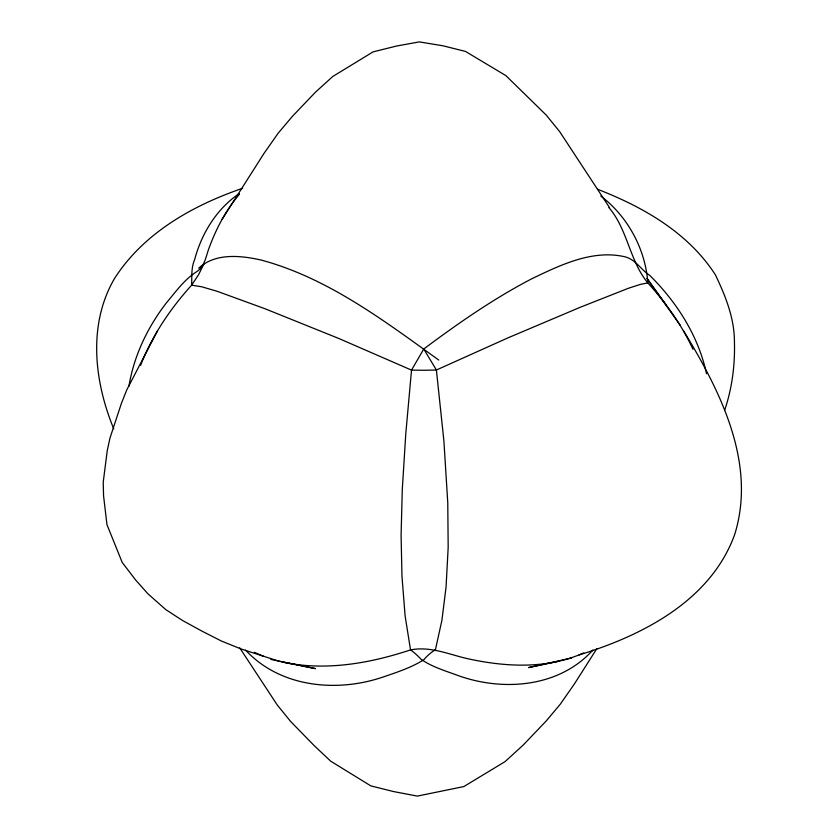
<?xml version="1.0" encoding="UTF-8"?>
<svg xmlns="http://www.w3.org/2000/svg" width="838" height="838" viewBox="0 0 838 838"><rect width="100%" height="100%" fill="white"/><g stroke="black" fill="none" stroke-linecap="round" stroke-linejoin="round"><path stroke-width="1.26" d="M128.937 386.287C133.871 355.836 147.593 327.26 166.353 302.937C175.634 291.928 184.266 279.588 196.553 271.784C205.373 266.233 205.991 255.098 209.73 246.267C216.738 227.559 226.312 209.647 239.312 194.385M692.984 349.278C681.692 324.882 665.896 302.769 647.837 282.94L640.452 284.365L628.301 288.314L580.336 307.232L508.341 337.704L436.378 370.019L423.944 370.27L411.521 370.113L338.908 338.521L265.059 308.772L217.157 291.289L201.591 286.753L191.619 285.171C192.017 276.519 191.022 267.961 194.646 259.581C201.612 233.425 216.644 208.819 239.333 193.526M435.414 649.785L441.94 620.151L446.078 586.82L448.173 547.424L447.775 502.957L443.899 440.903L436.389 369.998L423.756 348.996C458.145 323.311 493.551 298.705 531.669 278.824C560.161 265.143 592.497 249.274 624.907 256.795C635.613 259.34 640.934 269.794 649.775 275.409C676.926 302.35 698.463 336.017 706.507 373.748M724.619 410.285C732.077 388.486 735.083 365.064 734.434 342.093C734.444 318.063 725.54 296.139 715.39 274.812C688.113 232.576 643.28 207.028 597.525 189.252M140.658 365.274L141.873 362.184M142.271 361.147C153.867 333.032 171.298 307.64 191.63 285.15M203.875 264.033L198.407 275L191.619 285.14M157.544 330.79L126.758 389.9L121.395 403.424L109.977 438.054L107.274 450.477L103.231 482.07L103.556 495.729L106.96 524.63L122.212 562.445L135.641 580.011L147.886 593.775L165.694 609.53L182.412 620.434L202.021 631.161L221.326 640.986L241.135 649L279.148 661.276L315.486 668.63L270.904 659.433M423.756 348.996L411.521 370.113L405.76 434.011L402.282 489.748L401.088 535.409L401.978 576.366L405.121 615.982L410.536 649.9C370.239 663.267 326.673 671.008 284.522 662.512M222.122 219.284L263.918 153.543L278.185 133.169L292.431 116.325L315.423 92.222L332.78 76.478L373.078 51.872L396.688 46.006L419.325 41.9L442.893 45.776L465.488 51.422L505.89 75.63L546.229 115.089L559.784 131.796L609.53 207.635M596.907 648.549L574.449 683.86L560.371 704.088L546.292 720.879L523.3 744.972L505.042 761.627L463.843 786.568L417.303 796.1L393.431 791.533L370.836 785.887L330.748 761.218L314.208 745.631L290.702 721.549L277.148 704.842L239.72 647.858M592.927 649.984C559.355 687.401 503.177 691.759 458.061 675.543C445.554 670.892 432.02 666.975 421.147 659.317C417.9 655.882 414.422 652.634 410.557 649.9C429.527 646.171 447.419 653.745 465.488 658.207C504.256 667.017 546.68 669.562 583.74 652.896M198.69 268.191C215.335 252.793 240.443 255.475 260.838 259.969C327.375 277.724 383.72 320.462 438.766 360.057M435.404 649.764C431.004 652.404 427.139 655.808 423.839 659.736C411.647 667.457 397.369 672.139 383.647 676.832C337.285 692.848 280.353 687.621 245.586 650.11M242.674 188.257C192.698 205.425 143.717 232.954 114.555 278.436C87.655 324.474 94.212 381.374 113.738 428.826M579.121 654.928C642.599 635.56 710.844 600.616 734.748 534.33C756.882 462.702 719.884 390.466 683.483 330.696M571.726 657.977L528.548 667.593L559.155 661.182M263.844 656.458L254.364 652.31M600.794 196.05C627.851 216.434 645.553 249.441 647.826 282.94C629.558 260.848 627.767 229.685 608.943 207.583M666.231 305.074L646.978 278.446L680.299 325.354"/></g></svg>
